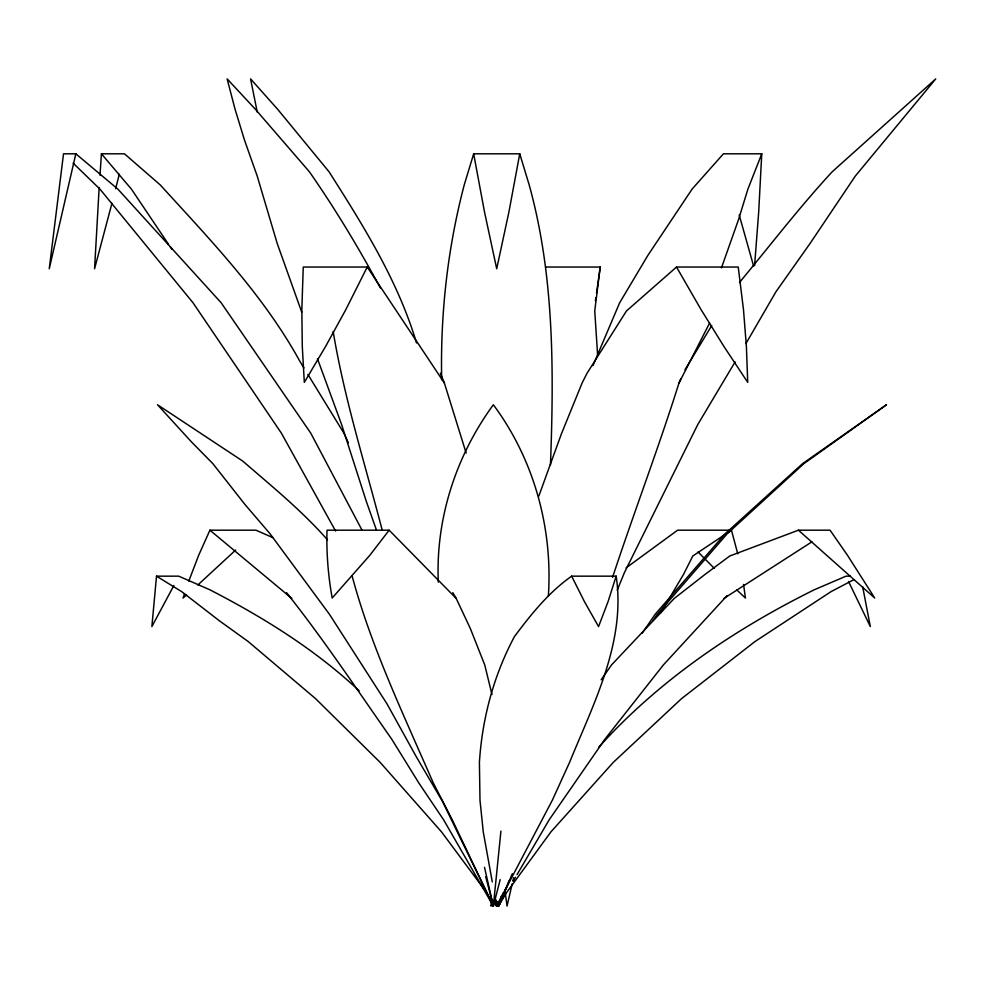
<?xml version="1.0" encoding="UTF-8"?>
<svg xmlns="http://www.w3.org/2000/svg" width="985" height="985" viewBox="0 0 985 985"><rect width="100%" height="100%" fill="white"/><g stroke="black" fill="none" stroke-linecap="round" stroke-linejoin="round"><path stroke-width="1.48" d="M548.362 595.937C552.905 528.157 533.956 459.416 493.35 404.761C456.006 455.747 435.481 518.861 438.313 582.197M493.977 902.432L496.711 906.114L496.723 901.534M550.467 464.858C553.902 371.197 554.407 275.997 529.191 184.921L519.748 153.808L473.674 153.808L464.231 184.921C447.559 248.479 440.27 314.067 441.674 379.742M854.02 579.574L831.044 591.64L755.064 641.494L681.485 698.685L613.236 762.427L550.923 831.882L496.711 906.114L496.908 901.534M491.183 901.521L490.973 906.114L492.438 903.454M592.958 365.644L619.651 302.777L647.908 255.337L692.098 189.108L723.421 153.808L761.762 153.808L758.696 212.009L754.584 265.704M494.47 900.425L496.711 906.114L496.871 903.06M99.165 187.507L94.572 268.77L111.945 203.279M99.99 175.256L101.418 153.808L124.455 153.808L160.247 184.921C210.741 240.352 263.549 295.143 299.933 361.421L303.934 367.947M500.922 831.106L493.35 906.114L443.607 819.803L418.847 783.001L391.636 739.033C357.161 689.82 323.868 639.696 286.524 592.638M359.168 690.817C314.966 649.361 263.512 617.484 209.903 589.806L178.716 576.163L156.517 576.163L151.875 626.583L173.852 585.558M545.678 267.034L600.222 267.034L596.516 293.161M600.222 267.034L594.743 310.94L597.636 355.314M595.383 300.671L595.839 297.667M492.278 881.92L483.266 831.882L479.99 800.239L479.412 762.427C482.17 718.508 493.719 675.39 514.465 636.532C531.087 614.32 548.744 592.256 571.657 576.163L616.167 576.163C626.054 641.74 593.549 703.549 569.552 762.427L552.326 800.239L496.711 906.114L494.605 900.376L496.711 906.114L497.191 903.085M519.748 153.808L508.913 212.009L496.711 268.77L484.509 212.009L473.674 153.808M503.581 892.447L496.711 906.114L494.938 900.278L496.711 906.114L497.363 903.11L496.711 906.114L494.667 900.425M75.833 153.808L49.25 268.77L63.52 153.808L75.833 153.808L117.868 189.108L221.169 302.777L310.78 433.166L362.012 530.139M512.237 883.693L507.041 906.114L504.825 889.492M512.926 880.701L513.628 877.709M115.627 188.738L119.308 174.185M500.183 879.642L493.35 906.114L442.634 801.667L416.52 757.145L387.043 703.943L329.421 614.258L270.062 533.796L244.994 504.517L212.858 463.652L191.435 441.871L157.514 404.761L242.704 461.066C271.774 486.221 302.075 510.87 327.476 539.829M501.574 895.784L498.545 906.114L505.477 894.306M616.167 576.163L608.053 601.687L598.56 626.583L584.474 601.687L571.657 576.163M494.987 900.216L496.711 906.114L497.647 903.196M680.733 378.819L678.985 383.03C658.436 448.347 633.995 512.348 612.559 577.37M184.478 593.807L183.05 598.03L186.46 595.014M188.775 581.15L198.675 555.281L209.916 530.189L255.952 530.189L272.722 537.564M495.443 900.118L496.711 906.114L498.201 901.767L496.711 906.114L495.049 900.216M538.832 496.071L561.401 433.868L582.098 383.03L587.072 373.204L626.485 310.94L676.523 267.034L738.233 267.034L743.49 309.696L746.396 346.498L747.726 382.377L723.95 346.498L701.111 309.696L676.523 267.034M495.049 897.039L496.711 906.114L498.275 901.854M721.476 267.834L738.516 219.63L747.911 189.108L761.762 153.808M509.097 880.762L498.767 906.114L512.286 873.72M617.238 590.163L624.453 572.544L697.774 424.547L735.105 361.938M367.233 267.034L345.784 309.696L325.579 346.498L304.316 382.377L302.296 346.498L301.829 309.696L303.257 267.034L367.233 267.034L444.37 383.03L466.164 453.125M678.985 383.03L709.656 322.981M660.861 612.719L683.615 574.218L692.787 556.008L731.449 530.189L737.765 553.804M745.941 343.543L775.934 291.794L810.052 243.48L855.312 176.056L935.75 78.886L832.177 171.796C800.202 206.394 771.341 243.923 741.323 280.257L739.538 282.572M513.185 881.181L515.5 877.253M517.039 874.618L549.174 819.803L605.036 739.033L663.397 664.912L727.201 595.531M684.969 369.769L711.749 325.542M642.22 633.146L655.197 614.258L725.108 533.796L802.566 463.652L886.488 404.761L803.871 463.652L727.164 533.796L657.34 614.258L653.006 620.55M601.145 679.81L611.55 664.912L674.282 598.412L705.297 574.218L729.75 556.008L798.429 530.189L830.059 530.189L847.469 555.281L874.717 598.03L798.429 530.189M389.149 530.189L369.843 555.281L332.179 598.03C328.165 575.659 326.318 552.905 327.032 530.189L389.149 530.189L456.178 598.412L470.264 628.332L484.731 664.912L491.971 694.524M598.855 747.11C658.928 680.376 734.145 629.526 814.201 589.806L846.029 576.163L850.375 576.163M235.71 550.012L197.85 584.967M626.078 567.889L677.606 530.189L731.449 530.189M723.938 598.412L811.936 541.836M156.517 576.163L181.683 591.64L219.249 620.685L248.146 641.494L315.606 698.685L380.21 762.427L441.526 831.882L483.93 888.95M209.916 530.189L291.769 598.412M736.854 589.99L745.436 598.03L743.552 584.462M73.136 163.141L99.941 189.108L193.023 302.777L281.39 433.166L335.589 531.05M714.211 568.271L698.033 551.969M101.418 153.808L131.411 189.108L168.484 244.255M170.159 246.718L171.846 249.18M307.923 374.472L343.9 433.166L348.394 442.77M452.817 592.638L456.178 598.412M380.358 287.952C358.799 248.072 335.319 208.992 309.413 171.796L255.25 109.113L227.129 78.886L235.021 109.113L244.502 140.116L257.208 176.056L277.216 243.48L301.742 312.183M848.565 581.532L870.321 626.583L862.651 586.666M440.418 373.204L444.37 383.03M416.52 342.977C398.038 281.045 363.44 225.861 329.052 171.796L277.511 109.113L250.572 78.886L257.245 112.068M317.453 358.675L341.61 424.547L366.321 501.402L376.368 529.856M739.206 214.927L753.537 265.864M382.229 530.275C365.115 464.243 344.393 398.937 333.176 331.576M485.74 876.699L493.35 906.114L452.226 819.803L433.326 783.001L413.946 739.033C390.466 685.819 367.048 631.902 352.027 575.634M484.497 867.305L493.35 906.114L492.894 903.11M495.738 900.056L496.711 906.114L496.637 903.06M496.514 901.534L496.711 906.114"/></g></svg>
